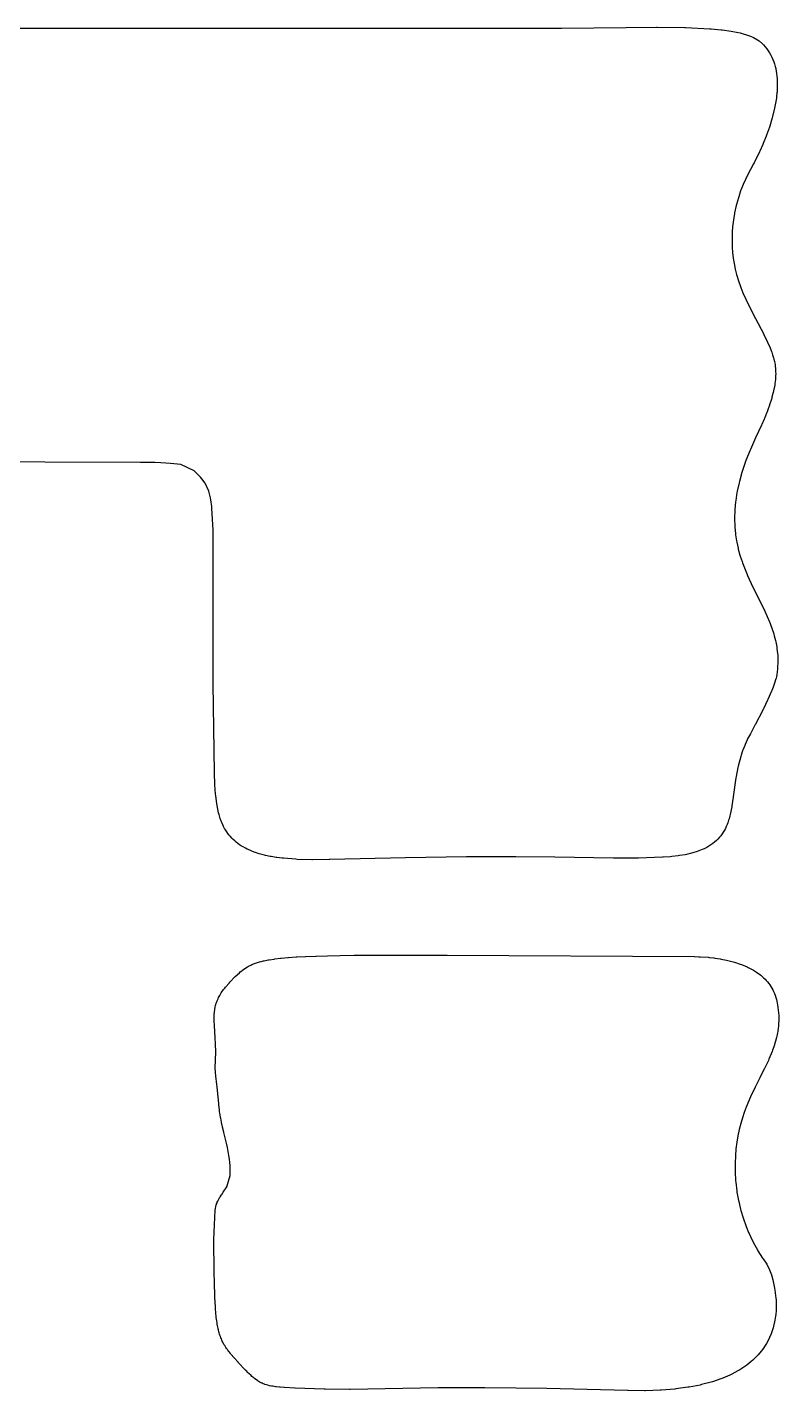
# Model space of a CAD drawing. Header units: millimetres. Extents: x 73.6 to 173.5, y -158 to -94.8.
# Drawn here: x 167.995 to 169.098, y -139.736 to -137.736 of the extents above; entities that cross this region are included whole.
import ezdxf

# ---------------------------------------------------------------- set-up
doc = ezdxf.new("R2010")
doc.units = ezdxf.units.MM
doc.layers.add('F.Mask', color=201, linetype='CONTINUOUS', true_color=0xd864ff)

msp = doc.modelspace()

# ---------------------------------------------------------------- linework, layer by layer
at = {"layer": 'F.Mask', "linetype": 'CONTINUOUS'}
for p, q in [((167.904598, -137.737409), (168.779546, -137.737482)), ((168.779546, -137.737482), (168.874243, -137.736579)), ((168.874243, -137.736579), (168.874244, -137.73658)), ((168.874244, -137.73658), (168.874427, -137.736579)), ((168.874427, -137.736579), (168.918986, -137.736262)), ((168.918986, -137.736262), (168.919727, -137.736263)), ((168.919727, -137.736263), (168.960325, -137.736717)), ((168.960325, -137.736717), (168.961637, -137.736756)), ((168.961637, -137.736756), (168.997342, -137.738475)), ((168.997342, -137.738475), (168.998895, -137.738585)), ((168.998895, -137.738585), (169.0139, -137.739992)), ((169.0139, -137.739992), (169.015506, -137.740179)), ((169.015506, -137.740179), (169.028638, -137.742017)), ((169.028638, -137.742017), (169.030765, -137.742382)), ((169.030765, -137.742382), (169.041576, -137.744582)), ((169.041576, -137.744582), (169.04456, -137.745327)), ((169.04456, -137.745327), (169.052523, -137.747692)), ((169.052523, -137.747692), (169.056758, -137.749255)), ((169.056758, -137.749255), (169.061344, -137.751294)), ((169.061344, -137.751294), (169.067265, -137.754654)), ((169.067265, -137.754654), (169.069432, -137.75618)), ((169.069432, -137.75618), (169.074315, -137.760341)), ((169.074315, -137.760341), (169.076144, -137.762215)), ((169.076144, -137.762215), (169.078623, -137.765046)), ((169.078623, -137.765046), (169.080884, -137.767927)), ((169.080884, -137.767927), (169.082968, -137.770888)), ((169.082968, -137.770888), (169.084892, -137.773948)), ((169.084892, -137.773948), (169.086632, -137.777056)), ((169.086632, -137.777056), (169.088267, -137.780356)), ((169.088267, -137.780356), (169.089624, -137.783469)), ((169.089624, -137.783469), (169.091028, -137.787169)), ((169.091028, -137.787169), (169.091953, -137.789955)), ((169.091953, -137.789955), (169.09311, -137.793999)), ((169.09311, -137.793999), (169.093798, -137.796847)), ((169.093798, -137.796847), (169.094656, -137.801199)), ((169.094656, -137.801199), (169.095059, -137.803721)), ((169.095059, -137.803721), (169.09564, -137.808443)), ((169.09564, -137.808443), (169.095849, -137.81077)), ((169.095849, -137.81077), (169.096134, -137.815845)), ((169.095672, -137.832411), (169.095096, -137.837938)), ((169.095803, -137.830767), (169.095672, -137.832411)), ((169.096118, -137.825187), (169.095803, -137.830767)), ((169.096176, -137.823263), (169.096118, -137.825187)), ((169.096134, -137.815845), (169.096189, -137.817888)), ((169.096189, -137.817888), (169.096176, -137.823263)), ((169.092215, -137.854925), (169.089249, -137.867197)), ((169.092711, -137.852502), (169.092215, -137.854925)), ((169.094792, -137.840166), (169.092711, -137.852502)), ((169.095096, -137.837938), (169.094792, -137.840166)), ((169.088722, -137.869135), (169.085006, -137.881359)), ((169.089249, -137.867197), (169.088722, -137.869135)), ((169.080317, -137.894629), (169.079793, -137.89601)), ((169.08451, -137.882864), (169.080317, -137.894629)), ((169.085006, -137.881359), (169.08451, -137.882864)), ((169.074915, -137.908056), (169.070589, -137.917832)), ((169.075393, -137.906927), (169.074915, -137.908056)), ((169.079793, -137.89601), (169.075393, -137.906927)), ((169.062153, -137.935102), (169.061487, -137.936393)), ((169.069964, -137.919174), (169.062153, -137.935102)), ((169.070589, -137.917832), (169.069964, -137.919174)), ((169.052407, -137.953255), (169.049411, -137.959442)), ((169.05678, -137.94508), (169.052407, -137.953255)), ((169.061487, -137.936393), (169.05678, -137.94508)), ((169.042893, -137.975127), (169.042408, -137.976455)), ((169.046093, -137.966963), (169.042893, -137.975127)), ((169.049411, -137.959442), (169.046093, -137.966963)), ((169.039036, -137.986538), (169.03632, -137.996146)), ((169.039489, -137.985077), (169.039036, -137.986538)), ((169.042408, -137.976455), (169.039489, -137.985077)), ((169.032238, -138.015568), (169.031275, -138.022273)), ((169.033247, -138.009829), (169.032238, -138.015568)), ((169.033516, -138.008479), (169.033247, -138.009829)), ((169.035911, -137.997763), (169.033516, -138.008479)), ((169.03632, -137.996146), (169.035911, -137.997763)), ((169.030525, -138.029214), (169.029987, -138.036305)), ((169.031275, -138.022273), (169.030525, -138.029214)), ((169.029713, -138.043623), (169.029708, -138.051149)), ((169.029708, -138.051149), (169.029998, -138.05884)), ((169.029987, -138.036305), (169.029713, -138.043623)), ((169.029998, -138.05884), (169.030599, -138.066726)), ((169.030599, -138.066726), (169.031555, -138.07477)), ((169.031555, -138.07477), (169.032873, -138.082977)), ((169.032873, -138.082977), (169.034573, -138.091318)), ((169.034573, -138.091318), (169.036531, -138.099168)), ((169.036531, -138.099168), (169.036887, -138.10047)), ((169.036887, -138.10047), (169.039265, -138.108456)), ((169.039265, -138.108456), (169.04206, -138.116561)), ((169.04206, -138.116561), (169.04253, -138.117832)), ((169.04253, -138.117832), (169.045788, -138.126054)), ((169.045788, -138.126054), (169.049807, -138.135022)), ((169.049807, -138.135022), (169.057183, -138.150081)), ((169.057183, -138.150081), (169.064124, -138.163536)), ((169.064124, -138.163536), (169.076238, -138.186535)), ((169.076238, -138.186535), (169.076605, -138.187253)), ((169.076605, -138.187253), (169.081286, -138.19671)), ((169.081286, -138.19671), (169.081927, -138.198082)), ((169.081927, -138.198082), (169.085665, -138.206551)), ((169.085665, -138.206551), (169.086342, -138.208196)), ((169.086342, -138.208196), (169.087676, -138.211687)), ((169.087676, -138.211687), (169.08818, -138.213093)), ((169.08818, -138.213093), (169.089348, -138.216595)), ((169.089348, -138.216595), (169.089807, -138.218077)), ((169.089807, -138.218077), (169.090751, -138.221392)), ((169.090751, -138.221392), (169.091216, -138.223208)), ((169.091216, -138.223208), (169.091935, -138.226385)), ((169.091935, -138.226385), (169.092321, -138.228341)), ((169.092321, -138.228341), (169.092846, -138.231473)), ((169.092846, -138.231473), (169.093125, -138.233503)), ((169.093125, -138.233503), (169.093462, -138.23664)), ((169.093227, -138.255311), (169.092713, -138.259413)), ((169.093412, -138.253424), (169.093227, -138.255311)), ((169.093678, -138.249684), (169.093412, -138.253424)), ((169.093462, -138.23664), (169.093628, -138.238834)), ((169.093628, -138.238834), (169.093774, -138.242125)), ((169.093764, -138.247601), (169.093678, -138.249684)), ((169.093806, -138.244078), (169.093764, -138.247601)), ((169.093774, -138.242125), (169.093806, -138.244078)), ((169.089864, -138.273611), (169.088385, -138.279106)), ((169.090193, -138.27228), (169.089864, -138.273611)), ((169.09133, -138.267249), (169.090193, -138.27228)), ((169.091642, -138.265703), (169.09133, -138.267249)), ((169.092443, -138.261194), (169.091642, -138.265703)), ((169.092713, -138.259413), (169.092443, -138.261194)), ((169.08328, -138.294768), (169.080618, -138.301842)), ((169.083632, -138.293791), (169.08328, -138.294768)), ((169.085844, -138.287339), (169.083632, -138.293791)), ((169.086183, -138.286299), (169.085844, -138.287339)), ((169.088021, -138.280363), (169.086183, -138.286299)), ((169.088385, -138.279106), (169.088021, -138.280363)), ((169.076942, -138.310946), (169.073485, -138.318982)), ((169.077255, -138.310193), (169.076942, -138.310946)), ((169.080343, -138.302545), (169.077255, -138.310193)), ((169.080618, -138.301842), (169.080343, -138.302545)), ((169.073115, -138.319811), (169.06441, -138.338679)), ((169.073485, -138.318982), (169.073115, -138.319811)), ((169.056798, -138.355517), (169.056256, -138.356793)), ((169.06441, -138.338679), (169.056798, -138.355517)), ((168.021147, -138.374146), (167.968525, -138.373709)), ((168.02122, -138.374147), (168.021147, -138.374146)), ((168.021221, -138.374147), (168.02122, -138.374147)), ((168.16158, -138.374566), (168.021221, -138.374147)), ((168.172612, -138.374707), (168.16158, -138.374566)), ((168.182413, -138.374904), (168.172612, -138.374707)), ((168.191235, -138.375178), (168.182413, -138.374904)), ((168.198973, -138.375546), (168.191235, -138.375178)), ((168.205739, -138.376011), (168.198973, -138.375546)), ((169.049664, -138.373481), (169.044792, -138.387801)), ((169.050187, -138.372062), (169.049664, -138.373481)), ((169.056256, -138.356793), (169.050187, -138.372062)), ((168.221021, -138.377515), (168.205739, -138.376011)), ((168.240394, -138.386957), (168.221021, -138.377515)), ((168.249511, -138.396513), (168.240394, -138.386957)), ((169.044315, -138.389339), (169.040531, -138.402785)), ((169.044792, -138.387801), (169.044315, -138.389339)), ((168.251395, -138.398688), (168.249511, -138.396513)), ((168.256364, -138.405011), (168.251395, -138.398688)), ((168.262018, -138.416708), (168.256364, -138.405011)), ((169.040118, -138.404433), (169.037336, -138.417012)), ((169.040531, -138.402785), (169.040118, -138.404433)), ((168.264413, -138.426729), (168.262018, -138.416708)), ((168.264957, -138.429628), (168.264413, -138.426729)), ((168.266251, -138.439072), (168.264957, -138.429628)), ((169.03489, -138.43242), (169.033827, -138.443544)), ((169.035127, -138.430559), (169.03489, -138.43242)), ((169.037001, -138.418776), (169.035127, -138.430559)), ((169.037336, -138.417012), (169.037001, -138.418776)), ((168.266491, -138.441629), (168.266251, -138.439072)), ((168.268137, -138.47409), (168.266491, -138.441629)), ((169.033708, -138.445402), (169.033361, -138.455857)), ((169.033827, -138.443544), (169.033708, -138.445402)), ((168.268176, -138.475594), (168.268137, -138.47409)), ((168.268239, -138.599542), (168.268176, -138.475594)), ((169.033361, -138.455857), (169.033359, -138.457791)), ((169.033359, -138.457791), (169.033668, -138.467676)), ((169.033668, -138.467676), (169.03379, -138.469595)), ((169.03379, -138.469595), (169.034694, -138.479045)), ((169.034694, -138.479045), (169.034921, -138.480846)), ((169.034921, -138.480846), (169.036343, -138.489891)), ((169.036343, -138.489891), (169.036672, -138.491643)), ((169.036672, -138.491643), (169.038599, -138.50046)), ((169.038599, -138.50046), (169.038977, -138.50199)), ((169.038977, -138.50199), (169.04133, -138.510567)), ((169.04133, -138.510567), (169.041758, -138.511986)), ((169.041758, -138.511986), (169.044433, -138.520133)), ((169.044433, -138.520133), (169.045047, -138.521831)), ((169.045047, -138.521831), (169.051819, -138.538912)), ((169.051819, -138.538912), (169.05251, -138.540517)), ((169.05251, -138.540517), (169.060462, -138.557602)), ((169.060462, -138.557602), (169.069, -138.574755)), ((169.069, -138.574755), (169.069, -138.574756)), ((169.069, -138.574756), (169.069188, -138.575138)), ((169.069188, -138.575138), (169.077249, -138.591606)), ((169.077249, -138.591606), (169.077877, -138.59296)), ((169.077877, -138.59296), (169.08465, -138.608435)), ((168.268472, -138.699178), (168.268239, -138.599542)), ((169.08465, -138.608435), (169.085654, -138.611001)), ((169.085654, -138.611001), (169.090924, -138.626214)), ((169.090924, -138.626214), (169.091746, -138.62894)), ((169.091746, -138.62894), (169.093504, -138.635771)), ((169.093504, -138.635771), (169.094003, -138.638014)), ((169.094003, -138.638014), (169.095346, -138.645162)), ((169.095346, -138.645162), (169.09572, -138.647645)), ((169.09572, -138.647645), (169.096538, -138.654823)), ((169.096538, -138.654823), (169.096741, -138.657542)), ((169.096646, -138.675261), (169.0964, -138.678103)), ((169.096989, -138.667662), (169.096646, -138.675261)), ((169.096741, -138.657542), (169.097003, -138.66486)), ((169.097003, -138.66486), (169.096989, -138.667662)), ((169.093734, -138.693606), (169.092715, -138.69696)), ((169.094406, -138.691048), (169.093734, -138.693606)), ((169.094849, -138.689062), (169.094406, -138.691048)), ((169.095406, -138.685882), (169.094849, -138.689062)), ((169.0964, -138.678103), (169.095406, -138.685882)), ((168.268475, -138.699499), (168.268472, -138.699178)), ((168.270087, -138.830036), (168.268475, -138.699499)), ((169.087632, -138.710456), (169.082299, -138.722564)), ((169.088092, -138.709359), (169.087632, -138.710456)), ((169.090158, -138.704172), (169.088092, -138.709359)), ((169.090571, -138.703078), (169.090158, -138.704172)), ((169.092182, -138.698574), (169.090571, -138.703078)), ((169.092715, -138.69696), (169.092182, -138.698574)), ((169.081857, -138.723528), (169.075828, -138.736104)), ((169.082299, -138.722564), (169.081857, -138.723528)), ((169.069162, -138.749287), (169.06369, -138.7597)), ((169.069376, -138.748869), (169.069162, -138.749287)), ((169.075534, -138.736704), (169.069376, -138.748869)), ((169.075828, -138.736104), (169.075534, -138.736704)), ((169.056613, -138.772712), (169.05268, -138.780295)), ((169.063434, -138.760179), (169.056613, -138.772712)), ((169.06369, -138.7597), (169.063434, -138.760179)), ((169.04835, -138.789874), (169.045726, -138.796565)), ((169.048936, -138.788482), (169.04835, -138.789874)), ((169.051969, -138.781764), (169.048936, -138.788482)), ((169.05268, -138.780295), (169.051969, -138.781764)), ((169.042528, -138.80614), (169.0388, -138.820051)), ((169.043074, -138.804331), (169.042528, -138.80614)), ((169.045224, -138.797944), (169.043074, -138.804331)), ((169.045726, -138.796565), (169.045224, -138.797944)), ((168.270105, -138.830836), (168.270087, -138.830036)), ((168.270627, -138.846349), (168.270105, -138.830836)), ((169.03569, -138.835573), (169.035427, -138.837137)), ((169.038337, -138.822053), (169.03569, -138.835573)), ((169.0388, -138.820051), (169.038337, -138.822053)), ((168.270705, -138.847792), (168.270627, -138.846349)), ((168.271717, -138.861482), (168.270705, -138.847792)), ((169.035427, -138.837137), (169.031433, -138.865387)), ((168.271926, -138.863513), (168.271717, -138.861482)), ((168.273494, -138.875299), (168.271926, -138.863513)), ((168.273985, -138.878107), (168.273494, -138.875299)), ((169.031381, -138.86575), (169.029528, -138.878332)), ((169.031433, -138.865387), (169.031381, -138.86575)), ((168.276236, -138.888497), (168.273985, -138.878107)), ((168.276872, -138.890981), (168.276236, -138.888497)), ((168.27802, -138.894865), (168.276872, -138.890981)), ((168.278723, -138.896988), (168.27802, -138.894865)), ((169.026492, -138.893279), (169.025365, -138.897435)), ((169.02702, -138.891039), (169.026492, -138.893279)), ((169.029217, -138.880121), (169.02702, -138.891039)), ((169.029528, -138.878332), (169.029217, -138.880121)), ((168.280093, -138.900728), (168.278723, -138.896988)), ((168.280925, -138.902796), (168.280093, -138.900728)), ((168.282412, -138.906176), (168.280925, -138.902796)), ((168.283546, -138.908514), (168.282412, -138.906176)), ((168.285112, -138.911457), (168.283546, -138.908514)), ((168.286489, -138.913817), (168.285112, -138.911457)), ((168.288159, -138.916439), (168.286489, -138.913817)), ((169.018504, -138.914314), (169.016819, -138.917181)), ((169.019945, -138.911571), (169.018504, -138.914314)), ((169.021224, -138.908855), (169.019945, -138.911571)), ((169.022585, -138.905612), (169.021224, -138.908855)), ((169.023485, -138.903227), (169.022585, -138.905612)), ((169.024759, -138.899435), (169.023485, -138.903227)), ((169.025365, -138.897435), (169.024759, -138.899435)), ((168.289836, -138.918843), (168.288159, -138.916439)), ((168.291652, -138.921226), (168.289836, -138.918843)), ((168.2935, -138.923451), (168.291652, -138.921226)), ((168.295494, -138.925661), (168.2935, -138.923451)), ((168.297653, -138.927853), (168.295494, -138.925661)), ((168.299812, -138.929861), (168.297653, -138.927853)), ((168.302115, -138.931826), (168.299812, -138.929861)), ((168.30464, -138.933801), (168.302115, -138.931826)), ((168.306956, -138.935465), (168.30464, -138.933801)), ((168.309912, -138.937414), (168.306956, -138.935465)), ((168.998633, -138.935882), (168.995604, -138.9378)), ((169.00164, -138.933748), (168.998633, -138.935882)), ((169.004064, -138.93183), (169.00164, -138.933748)), ((169.006918, -138.929306), (169.004064, -138.93183)), ((169.008889, -138.927361), (169.006918, -138.929306)), ((169.01144, -138.924555), (169.008889, -138.927361)), ((169.013117, -138.922497), (169.01144, -138.924555)), ((169.015277, -138.91954), (169.013117, -138.922497)), ((169.016819, -138.917181), (169.015277, -138.91954)), ((168.312209, -138.938805), (168.309912, -138.937414)), ((168.315632, -138.9407), (168.312209, -138.938805)), ((168.317924, -138.941862), (168.315632, -138.9407)), ((168.321886, -138.94369), (168.317924, -138.941862)), ((168.324002, -138.944585), (168.321886, -138.94369)), ((168.328587, -138.94635), (168.324002, -138.944585)), ((168.330548, -138.947038), (168.328587, -138.94635)), ((168.335834, -138.948718), (168.330548, -138.947038)), ((168.337585, -138.949224), (168.335834, -138.948718)), ((168.343466, -138.950756), (168.337585, -138.949224)), ((168.345168, -138.951156), (168.343466, -138.950756)), ((168.351745, -138.952532), (168.345168, -138.951156)), ((168.353224, -138.95281), (168.351745, -138.952532)), ((168.360507, -138.954017), (168.353224, -138.95281)), ((168.361778, -138.954203), (168.360507, -138.954017)), ((168.36964, -138.955206), (168.361778, -138.954203)), ((168.371325, -138.95538), (168.36964, -138.955206)), ((168.389783, -138.956836), (168.371325, -138.95538)), ((168.550466, -138.954488), (168.439239, -138.957191)), ((168.640253, -138.953312), (168.550466, -138.954488)), ((168.712212, -138.953209), (168.640253, -138.953312)), ((168.769771, -138.953765), (168.712212, -138.953209)), ((168.855774, -138.955104), (168.769771, -138.953765)), ((168.856437, -138.955109), (168.855774, -138.955104)), ((168.891614, -138.955015), (168.856437, -138.955109)), ((168.892601, -138.954997), (168.891614, -138.955015)), ((168.927478, -138.953857), (168.892601, -138.954997)), ((168.928757, -138.953791), (168.927478, -138.953857)), ((168.93965, -138.95302), (168.928757, -138.953791)), ((168.941235, -138.952872), (168.93965, -138.95302)), ((168.950822, -138.951755), (168.941235, -138.952872)), ((168.952581, -138.951505), (168.950822, -138.951755)), ((168.960938, -138.950091), (168.952581, -138.951505)), ((168.963004, -138.949677), (168.960938, -138.950091)), ((168.970091, -138.948031), (168.963004, -138.949677)), ((168.972447, -138.947396), (168.970091, -138.948031)), ((168.978405, -138.945568), (168.972447, -138.947396)), ((168.981015, -138.944652), (168.978405, -138.945568)), ((168.98587, -138.942731), (168.981015, -138.944652)), ((168.98871, -138.941458), (168.98587, -138.942731)), ((168.992584, -138.93951), (168.98871, -138.941458)), ((168.995604, -138.9378), (168.992584, -138.93951)), ((168.391611, -138.956932), (168.389783, -138.956836)), ((168.412823, -138.957504), (168.391611, -138.956932)), ((168.414191, -138.957514), (168.412823, -138.957504)), ((168.438623, -138.957203), (168.414191, -138.957514)), ((168.439239, -138.957191), (168.438623, -138.957203)), ((168.316309, -139.11603), (168.3185, -139.114696)), ((168.3185, -139.114696), (168.320401, -139.11362)), ((168.320401, -139.11362), (168.321261, -139.113168)), ((168.321261, -139.113168), (168.322407, -139.112591)), ((168.322407, -139.112591), (168.323582, -139.112026)), ((168.323582, -139.112026), (168.324967, -139.111394)), ((168.324967, -139.111394), (168.326238, -139.110848)), ((168.326238, -139.110848), (168.32747, -139.110344)), ((168.32747, -139.110344), (168.328989, -139.109758)), ((168.328989, -139.109758), (168.330172, -139.109324)), ((168.330172, -139.109324), (168.331824, -139.108751)), ((168.331824, -139.108751), (168.333092, -139.108337)), ((168.333092, -139.108337), (168.334965, -139.107761)), ((168.334965, -139.107761), (168.336099, -139.107433)), ((168.336099, -139.107433), (168.338296, -139.106838)), ((168.338296, -139.106838), (168.339179, -139.10661)), ((168.339179, -139.10661), (168.341522, -139.106039)), ((168.341522, -139.106039), (168.342866, -139.10574)), ((168.342866, -139.10574), (168.348937, -139.10452)), ((168.348937, -139.10452), (168.350432, -139.104254)), ((168.350432, -139.104254), (168.357538, -139.103144)), ((168.357538, -139.103144), (168.358733, -139.102978)), ((168.358733, -139.102978), (168.367182, -139.10196)), ((168.367182, -139.10196), (168.368236, -139.101848)), ((168.368236, -139.101848), (168.378042, -139.100948)), ((168.378042, -139.100948), (168.37885, -139.100882)), ((168.37885, -139.100882), (168.390241, -139.100091)), ((168.390241, -139.100091), (168.390938, -139.100049)), ((168.390938, -139.100049), (168.403782, -139.099378)), ((168.403782, -139.099378), (168.404425, -139.099349)), ((168.404425, -139.099349), (168.418962, -139.098794)), ((168.418962, -139.098794), (168.419496, -139.098777)), ((168.419496, -139.098777), (168.435902, -139.098333)), ((168.435902, -139.098333), (168.436223, -139.098326)), ((168.436223, -139.098326), (168.454748, -139.09798)), ((168.454748, -139.09798), (168.454747, -139.097979)), ((168.454747, -139.097979), (168.45478, -139.097979)), ((168.45478, -139.097979), (168.454781, -139.09798)), ((168.454781, -139.09798), (168.47524, -139.097734)), ((168.47524, -139.097734), (168.475445, -139.097732)), ((168.475445, -139.097732), (168.498038, -139.097578)), ((168.498037, -139.097577), (168.498172, -139.097576)), ((168.498038, -139.097578), (168.498037, -139.097577)), ((168.498172, -139.097576), (168.550046, -139.097501)), ((168.550046, -139.097501), (168.550068, -139.097501)), ((168.550068, -139.097501), (168.611718, -139.09768)), ((168.611718, -139.09768), (168.611735, -139.097681)), ((168.611735, -139.097681), (168.974153, -139.099632)), ((168.974153, -139.099632), (168.974813, -139.099641)), ((168.974813, -139.099641), (168.981196, -139.099772)), ((168.981196, -139.099772), (168.982868, -139.099844)), ((168.982868, -139.099844), (168.994597, -139.100623)), ((168.994597, -139.100623), (168.996261, -139.100772)), ((168.996261, -139.100772), (169.003162, -139.101554)), ((169.003162, -139.101554), (169.004491, -139.101731)), ((169.004491, -139.101731), (169.01211, -139.102895)), ((169.01211, -139.102895), (169.01376, -139.103187)), ((169.01376, -139.103187), (169.021638, -139.104772)), ((169.021638, -139.104772), (169.023541, -139.10521)), ((169.023541, -139.10521), (169.031503, -139.10728)), ((169.031503, -139.10728), (169.033603, -139.107898)), ((169.033603, -139.107898), (169.041624, -139.110536)), ((169.041624, -139.110536), (169.04353, -139.111225)), ((169.04353, -139.111225), (169.046918, -139.112561)), ((169.046918, -139.112561), (169.048297, -139.113139)), ((169.048297, -139.113139), (169.051783, -139.11469)), ((169.051783, -139.11469), (169.053296, -139.115406)), ((169.053296, -139.115406), (169.05659, -139.117065)), ((168.292978, -139.136758), (168.299667, -139.129913)), ((168.299667, -139.129913), (168.300539, -139.129049)), ((168.300539, -139.129049), (168.303385, -139.126323)), ((168.303385, -139.126323), (168.304132, -139.125628)), ((168.304132, -139.125628), (168.306778, -139.123241)), ((168.306778, -139.123241), (168.308028, -139.122168)), ((168.308028, -139.122168), (168.310275, -139.120327)), ((168.310275, -139.120327), (168.312018, -139.118989)), ((168.312018, -139.118989), (168.314009, -139.117553)), ((168.314009, -139.117553), (168.316309, -139.11603)), ((169.05659, -139.117065), (169.05818, -139.117917)), ((169.05818, -139.117917), (169.061216, -139.119646)), ((169.061216, -139.119646), (169.062928, -139.120687)), ((169.062928, -139.120687), (169.065735, -139.122504)), ((169.065735, -139.122504), (169.067531, -139.123746)), ((169.067531, -139.123746), (169.070077, -139.125626)), ((169.070077, -139.125626), (169.071916, -139.127082)), ((169.071916, -139.127082), (169.074208, -139.129025)), ((169.074208, -139.129025), (169.076098, -139.130752)), ((169.076098, -139.130752), (169.078155, -139.132777)), ((169.078155, -139.132777), (169.079965, -139.134697)), ((169.079965, -139.134697), (169.081734, -139.136724)), ((168.277848, -139.156518), (168.278924, -139.154687)), ((168.278924, -139.154687), (168.280062, -139.152878)), ((168.280062, -139.152878), (168.281034, -139.151414)), ((168.281034, -139.151414), (168.282517, -139.149294)), ((168.282517, -139.149294), (168.283441, -139.148035)), ((168.283441, -139.148035), (168.285159, -139.145797)), ((168.285159, -139.145797), (168.286416, -139.144253)), ((168.286416, -139.144253), (168.291507, -139.138359)), ((168.291507, -139.138359), (168.292978, -139.136758)), ((169.081734, -139.136724), (169.083607, -139.139063)), ((169.083607, -139.139063), (169.085099, -139.1411)), ((169.085099, -139.1411), (169.08683, -139.143697)), ((169.08683, -139.143697), (169.088142, -139.145869)), ((169.088142, -139.145869), (169.089623, -139.148583)), ((169.089623, -139.148583), (169.090757, -139.150899)), ((169.090757, -139.150899), (169.092075, -139.153945)), ((169.092075, -139.153945), (169.093014, -139.156432)), ((168.270649, -139.177442), (168.271238, -139.17401)), ((168.271238, -139.17401), (168.271886, -139.171028)), ((168.271886, -139.171028), (168.27211, -139.170176)), ((168.27211, -139.170176), (168.272773, -139.167958)), ((168.272773, -139.167958), (168.273188, -139.16672)), ((168.273188, -139.16672), (168.273921, -139.164733)), ((168.273921, -139.164733), (168.274467, -139.163379)), ((168.274467, -139.163379), (168.275362, -139.16135)), ((168.275362, -139.16135), (168.276081, -139.159849)), ((168.276081, -139.159849), (168.276943, -139.15817)), ((168.276943, -139.15817), (168.277848, -139.156518)), ((169.093014, -139.156432), (169.093997, -139.159439)), ((169.093997, -139.159439), (169.094827, -139.162429)), ((169.094827, -139.162429), (169.095464, -139.165135)), ((169.095464, -139.165135), (169.096599, -139.170992)), ((169.096599, -139.170992), (169.096962, -139.173256)), ((169.096962, -139.173256), (169.097695, -139.179043)), ((168.269862, -139.187348), (168.269952, -139.184778)), ((168.269869, -139.192472), (168.269862, -139.187348)), ((168.269906, -139.194045), (168.269869, -139.192472)), ((168.270206, -139.200548), (168.269906, -139.194045)), ((168.269952, -139.184778), (168.270227, -139.180918)), ((168.270227, -139.180918), (168.270649, -139.177442)), ((169.097695, -139.179043), (169.097909, -139.181341)), ((169.097909, -139.181341), (169.09824, -139.186879)), ((169.098264, -139.194464), (169.098167, -139.196827)), ((169.09824, -139.186879), (169.098302, -139.18919)), ((169.098302, -139.18919), (169.098264, -139.194464)), ((168.270235, -139.201086), (168.270206, -139.200548)), ((168.271303, -139.21808), (168.270235, -139.201086)), ((169.096503, -139.211341), (169.095481, -139.216461)), ((169.096851, -139.209272), (169.096503, -139.211341)), ((169.097555, -139.204134), (169.096851, -139.209272)), ((169.097779, -139.202015), (169.097555, -139.204134)), ((169.098167, -139.196827), (169.097779, -139.202015)), ((168.271756, -139.227989), (168.271303, -139.21808)), ((168.271981, -139.239114), (168.271756, -139.227989)), ((169.091157, -139.231829), (169.089284, -139.237059)), ((169.091624, -139.230432), (169.091157, -139.231829)), ((169.09326, -139.22515), (169.091624, -139.230432)), ((169.093732, -139.223483), (169.09326, -139.22515)), ((169.095056, -139.218326), (169.093732, -139.223483)), ((169.095481, -139.216461), (169.095056, -139.218326)), ((168.271262, -139.262654), (168.271814, -139.251511)), ((168.271814, -139.251511), (168.271981, -139.239114)), ((169.083123, -139.251839), (169.077378, -139.263946)), ((169.083803, -139.250315), (169.083123, -139.251839)), ((169.088646, -139.23871), (169.083803, -139.250315)), ((169.089284, -139.237059), (169.088646, -139.23871)), ((168.271558, -139.269232), (168.271262, -139.262654)), ((168.272381, -139.275095), (168.271558, -139.269232)), ((168.273354, -139.282794), (168.272381, -139.275095)), ((169.077107, -139.264501), (169.070555, -139.277572)), ((169.077378, -139.263946), (169.077107, -139.264501)), ((168.274722, -139.295722), (168.273354, -139.282794)), ((168.27639, -139.315474), (168.274722, -139.295722)), ((169.063747, -139.291173), (169.057048, -139.305373)), ((169.070555, -139.277572), (169.063747, -139.291173)), ((168.276476, -139.316366), (168.27639, -139.315474)), ((169.057048, -139.305373), (169.050727, -139.320349)), ((168.277424, -139.324963), (168.276476, -139.316366)), ((168.277579, -139.32618), (168.277424, -139.324963)), ((168.27819, -139.330413), (168.277579, -139.32618)), ((168.278315, -139.33121), (168.27819, -139.330413)), ((168.27914, -139.336071), (168.278315, -139.33121)), ((169.047802, -139.328169), (169.045081, -139.336225)), ((169.050727, -139.320349), (169.047802, -139.328169)), ((168.279275, -139.336815), (168.27914, -139.336071)), ((168.28035, -139.342352), (168.279275, -139.336815)), ((168.280492, -139.343053), (168.28035, -139.342352)), ((168.281828, -139.349241), (168.280492, -139.343053)), ((168.281976, -139.349898), (168.281828, -139.349241)), ((168.283666, -139.357084), (168.281976, -139.349898)), ((169.040338, -139.353328), (169.038384, -139.362385)), ((169.042584, -139.344609), (169.040338, -139.353328)), ((169.045081, -139.336225), (169.042584, -139.344609)), ((168.283793, -139.357604), (168.283666, -139.357084)), ((168.286799, -139.369552), (168.283793, -139.357604)), ((168.286805, -139.369606), (168.286799, -139.369552)), ((168.287685, -139.373127), (168.286805, -139.369606)), ((168.289156, -139.379678), (168.287685, -139.373127)), ((169.036765, -139.371806), (169.035503, -139.381628)), ((169.038384, -139.362385), (169.036765, -139.371806)), ((168.290376, -139.385761), (168.289156, -139.379678)), ((168.291366, -139.391462), (168.290376, -139.385761)), ((168.292121, -139.396726), (168.291366, -139.391462)), ((169.034636, -139.391918), (169.034198, -139.402641)), ((169.035503, -139.381628), (169.034636, -139.391918)), ((168.29268, -139.401619), (168.292121, -139.396726)), ((168.293027, -139.406125), (168.29268, -139.401619)), ((168.293178, -139.410283), (168.293027, -139.406125)), ((168.293178, -139.420654), (168.293178, -139.410283)), ((169.034198, -139.402641), (169.034222, -139.413025)), ((169.034222, -139.413025), (169.034269, -139.414635)), ((169.034269, -139.414635), (169.035044, -139.428469)), ((168.288172, -139.437437), (168.293178, -139.420654)), ((169.035044, -139.428469), (169.035206, -139.430325)), ((169.035206, -139.430325), (169.036741, -139.443268)), ((168.276088, -139.456226), (168.276607, -139.455278)), ((168.276607, -139.455278), (168.277294, -139.454082)), ((168.277294, -139.454082), (168.277849, -139.453158)), ((168.277849, -139.453158), (168.278552, -139.452033)), ((168.278552, -139.452033), (168.280535, -139.448987)), ((168.280535, -139.448987), (168.280812, -139.448569)), ((168.280812, -139.448569), (168.28308, -139.445215)), ((168.28308, -139.445215), (168.288172, -139.437437)), ((169.036741, -139.443268), (169.037009, -139.445058)), ((169.037009, -139.445058), (169.039204, -139.457229)), ((168.269368, -139.514449), (168.271385, -139.471837)), ((168.271385, -139.471837), (168.272827, -139.463578)), ((168.272827, -139.463578), (168.272923, -139.463294)), ((168.272923, -139.463294), (168.2732, -139.462542)), ((168.2732, -139.462542), (168.273946, -139.460682)), ((168.273946, -139.460682), (168.274258, -139.45996)), ((168.274258, -139.45996), (168.27499, -139.458382)), ((168.27499, -139.458382), (168.275421, -139.457507)), ((168.275421, -139.457507), (168.276088, -139.456226)), ((169.039204, -139.457229), (169.039556, -139.458907)), ((169.039556, -139.458907), (169.042305, -139.47036)), ((169.042305, -139.47036), (169.042725, -139.471923)), ((169.042725, -139.471923), (169.045907, -139.482605)), ((169.045907, -139.482605), (169.046387, -139.484076)), ((169.046387, -139.484076), (169.049905, -139.493985)), ((169.049905, -139.493985), (169.050417, -139.495325)), ((169.050417, -139.495325), (169.054149, -139.504431)), ((168.269332, -139.516536), (168.269368, -139.514449)), ((169.054149, -139.504431), (169.05469, -139.505671)), ((169.05469, -139.505671), (169.058787, -139.514511)), ((169.058787, -139.514511), (169.063162, -139.523011)), ((168.269917, -139.561022), (168.269332, -139.516536)), ((169.063162, -139.523011), (169.067015, -139.529861)), ((169.067015, -139.529861), (169.067779, -139.531145)), ((169.067779, -139.531145), (169.074601, -139.541975)), ((169.074601, -139.541975), (169.075396, -139.543171)), ((169.075396, -139.543171), (169.080766, -139.550854)), ((169.080766, -139.550854), (169.084982, -139.558988)), ((168.269917, -139.561052), (168.269917, -139.561022)), ((168.270274, -139.579552), (168.269917, -139.561052)), ((169.084982, -139.558988), (169.086829, -139.564105)), ((169.086829, -139.564105), (169.087602, -139.566518)), ((169.087602, -139.566518), (169.089694, -139.573971)), ((169.089694, -139.573971), (169.090289, -139.576426)), ((168.270278, -139.579708), (168.270274, -139.579552)), ((168.270769, -139.595708), (168.270278, -139.579708)), ((168.270789, -139.596225), (168.270769, -139.595708)), ((169.090289, -139.576426), (169.092267, -139.58607)), ((169.092267, -139.58607), (169.092742, -139.589031)), ((169.092742, -139.589031), (169.094077, -139.600471)), ((168.271393, -139.609695), (168.270789, -139.596225)), ((168.271434, -139.610428), (168.271393, -139.609695)), ((168.271817, -139.616303), (168.271434, -139.610428)), ((169.094077, -139.600471), (169.094285, -139.603108)), ((169.094285, -139.603108), (169.094509, -139.608573)), ((169.094534, -139.610563), (169.094436, -139.616503)), ((169.094509, -139.608573), (169.094534, -139.610563)), ((168.271843, -139.616674), (168.271817, -139.616303)), ((168.272254, -139.621958), (168.271843, -139.616674)), ((168.272315, -139.622648), (168.272254, -139.621958)), ((168.272807, -139.627641), (168.272315, -139.622648)), ((168.272864, -139.62817), (168.272807, -139.627641)), ((168.273364, -139.632455), (168.272864, -139.62817)), ((168.273513, -139.633591), (168.273364, -139.632455)), ((168.274071, -139.637382), (168.273513, -139.633591)), ((169.092145, -139.63566), (169.090782, -139.641531)), ((169.092641, -139.633084), (169.092145, -139.63566)), ((169.09355, -139.627181), (169.092641, -139.633084)), ((169.093847, -139.624653), (169.09355, -139.627181)), ((169.094326, -139.618758), (169.093847, -139.624653)), ((169.094436, -139.616503), (169.094326, -139.618758)), ((168.274215, -139.638278), (168.274071, -139.637382)), ((168.274824, -139.641791), (168.274215, -139.638278)), ((168.275041, -139.642923), (168.274824, -139.641791)), ((168.275667, -139.645913), (168.275041, -139.642923)), ((168.275992, -139.647318), (168.275667, -139.645913)), ((168.276631, -139.649848), (168.275992, -139.647318)), ((168.277036, -139.651318), (168.276631, -139.649848)), ((168.277722, -139.653615), (168.277036, -139.651318)), ((168.278196, -139.655088), (168.277722, -139.653615)), ((168.278894, -139.657106), (168.278196, -139.655088)), ((169.087043, -139.653065), (169.08467, -139.658641)), ((169.088155, -139.650083), (169.087043, -139.653065)), ((169.089998, -139.644362), (169.088155, -139.650083)), ((169.090782, -139.641531), (169.089998, -139.644362)), ((168.279487, -139.658692), (168.278894, -139.657106)), ((168.280235, -139.660551), (168.279487, -139.658692)), ((168.280907, -139.662108), (168.280235, -139.660551)), ((168.281659, -139.663737), (168.280907, -139.662108)), ((168.282485, -139.665407), (168.281659, -139.663737)), ((168.283327, -139.667003), (168.282485, -139.665407)), ((168.284128, -139.668437), (168.283327, -139.667003)), ((168.285136, -139.670141), (168.284128, -139.668437)), ((168.285856, -139.671304), (168.285136, -139.670141)), ((168.286989, -139.673054), (168.285856, -139.671304)), ((168.287879, -139.674362), (168.286989, -139.673054)), ((168.289189, -139.676197), (168.287879, -139.674362)), ((169.074783, -139.675495), (169.072664, -139.678309)), ((169.07845, -139.670079), (169.074783, -139.675495)), ((169.080221, -139.667165), (169.07845, -139.670079)), ((169.083219, -139.661646), (169.080221, -139.667165)), ((169.08467, -139.658641), (169.083219, -139.661646)), ((168.289777, -139.676995), (168.289189, -139.676197)), ((168.291304, -139.679007), (168.289777, -139.676995)), ((168.292074, -139.679986), (168.291304, -139.679007)), ((168.293709, -139.681996), (168.292074, -139.679986)), ((168.294401, -139.682822), (168.293709, -139.681996)), ((168.298871, -139.688001), (168.294401, -139.682822)), ((168.299497, -139.688707), (168.298871, -139.688001)), ((168.304806, -139.694543), (168.299497, -139.688707)), ((168.305138, -139.694904), (168.304806, -139.694543)), ((168.315268, -139.705753), (168.305138, -139.694904)), ((169.05786, -139.693746), (169.05141, -139.698906)), ((169.060425, -139.691481), (169.05786, -139.693746)), ((169.065793, -139.686251), (169.060425, -139.691481)), ((169.068237, -139.683612), (169.065793, -139.686251)), ((169.072664, -139.678309), (169.068237, -139.683612)), ((168.315957, -139.706471), (168.315268, -139.705753)), ((168.319778, -139.710339), (168.315957, -139.706471)), ((168.320651, -139.711193), (168.319778, -139.710339)), ((168.323831, -139.714203), (168.320651, -139.711193)), ((168.325136, -139.715377), (168.323831, -139.714203)), ((168.327688, -139.717562), (168.325136, -139.715377)), ((169.026621, -139.713574), (169.016046, -139.718108)), ((169.029268, -139.712305), (169.026621, -139.713574)), ((169.038311, -139.707492), (169.029268, -139.712305)), ((169.041033, -139.705882), (169.038311, -139.707492)), ((169.048695, -139.700873), (169.041033, -139.705882)), ((169.05141, -139.698906), (169.048695, -139.700873)), ((168.329516, -139.719022), (168.327688, -139.717562)), ((168.331623, -139.720593), (168.329516, -139.719022)), ((168.333566, -139.721943), (168.331623, -139.720593)), ((168.33407, -139.722269), (168.333566, -139.721943)), ((168.335225, -139.722983), (168.33407, -139.722269)), ((168.33592, -139.723395), (168.335225, -139.722983)), ((168.337423, -139.724237), (168.33592, -139.723395)), ((168.337949, -139.724515), (168.337423, -139.724237)), ((168.339594, -139.725329), (168.337949, -139.724515)), ((168.340173, -139.725597), (168.339594, -139.725329)), ((168.341617, -139.726225), (168.340173, -139.725597)), ((168.342262, -139.726489), (168.341617, -139.726225)), ((168.343821, -139.727082), (168.342262, -139.726489)), ((168.344186, -139.727211), (168.343821, -139.727082)), ((168.346462, -139.72793), (168.344186, -139.727211)), ((168.34866, -139.728543), (168.346462, -139.72793)), ((168.351151, -139.729139), (168.34866, -139.728543)), ((168.353839, -139.729677), (168.351151, -139.729139)), ((168.355879, -139.730023), (168.353839, -139.729677)), ((168.359572, -139.730535), (168.355879, -139.730023)), ((168.360923, -139.730694), (168.359572, -139.730535)), ((168.365825, -139.731173), (168.360923, -139.730694)), ((168.36652, -139.731233), (168.365825, -139.731173)), ((168.372448, -139.73168), (168.36652, -139.731233)), ((168.373056, -139.73172), (168.372448, -139.73168)), ((168.388175, -139.732581), (168.373056, -139.73172)), ((168.388663, -139.732604), (168.388175, -139.732581)), ((168.431305, -139.734314), (168.388663, -139.732604)), ((168.432446, -139.734341), (168.431305, -139.734314)), ((168.468373, -139.734625), (168.432446, -139.734341)), ((168.469444, -139.734618), (168.468373, -139.734625)), ((168.546418, -139.733042), (168.469444, -139.734618)), ((168.598419, -139.732247), (168.546418, -139.733042)), ((168.666984, -139.732147), (168.598419, -139.732247)), ((168.757879, -139.733308), (168.666984, -139.732147)), ((168.87656, -139.736243), (168.757879, -139.733308)), ((168.924313, -139.73575), (168.902666, -139.736473)), ((168.925957, -139.735656), (168.924313, -139.73575)), ((168.945588, -139.734068), (168.925957, -139.735656)), ((168.947441, -139.733868), (168.945588, -139.734068)), ((168.965071, -139.73149), (168.947441, -139.733868)), ((168.967062, -139.731162), (168.965071, -139.73149)), ((168.982835, -139.728086), (168.967062, -139.731162)), ((168.985003, -139.727591), (168.982835, -139.728086)), ((168.998961, -139.723928), (168.985003, -139.727591)), ((169.001305, -139.723224), (168.998961, -139.723928)), ((169.013495, -139.719086), (169.001305, -139.723224)), ((169.016046, -139.718108), (169.013495, -139.719086)), ((168.877127, -139.736253), (168.87656, -139.736243)), ((168.901157, -139.736491), (168.877127, -139.736253)), ((168.902666, -139.736473), (168.901157, -139.736491))]:
    msp.add_line(p, q, dxfattribs=at)

doc.saveas('drawing.dxf')
